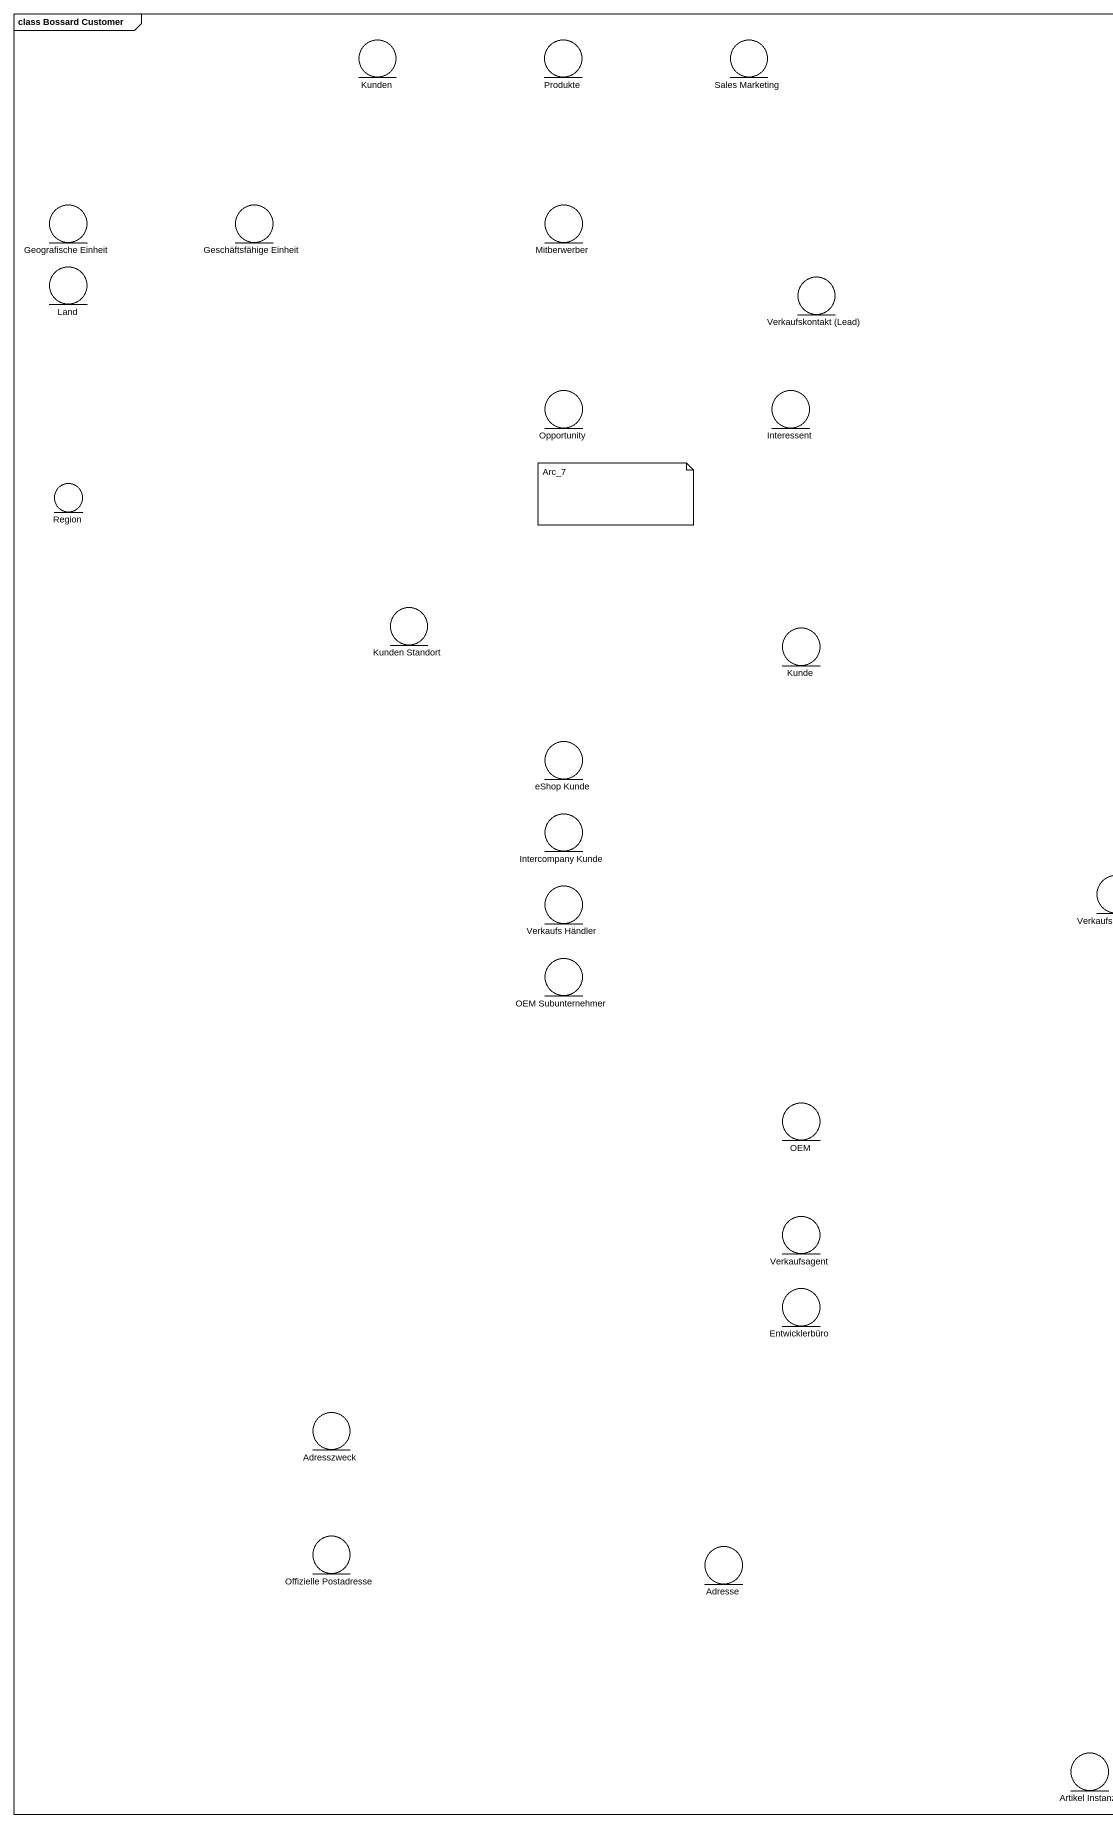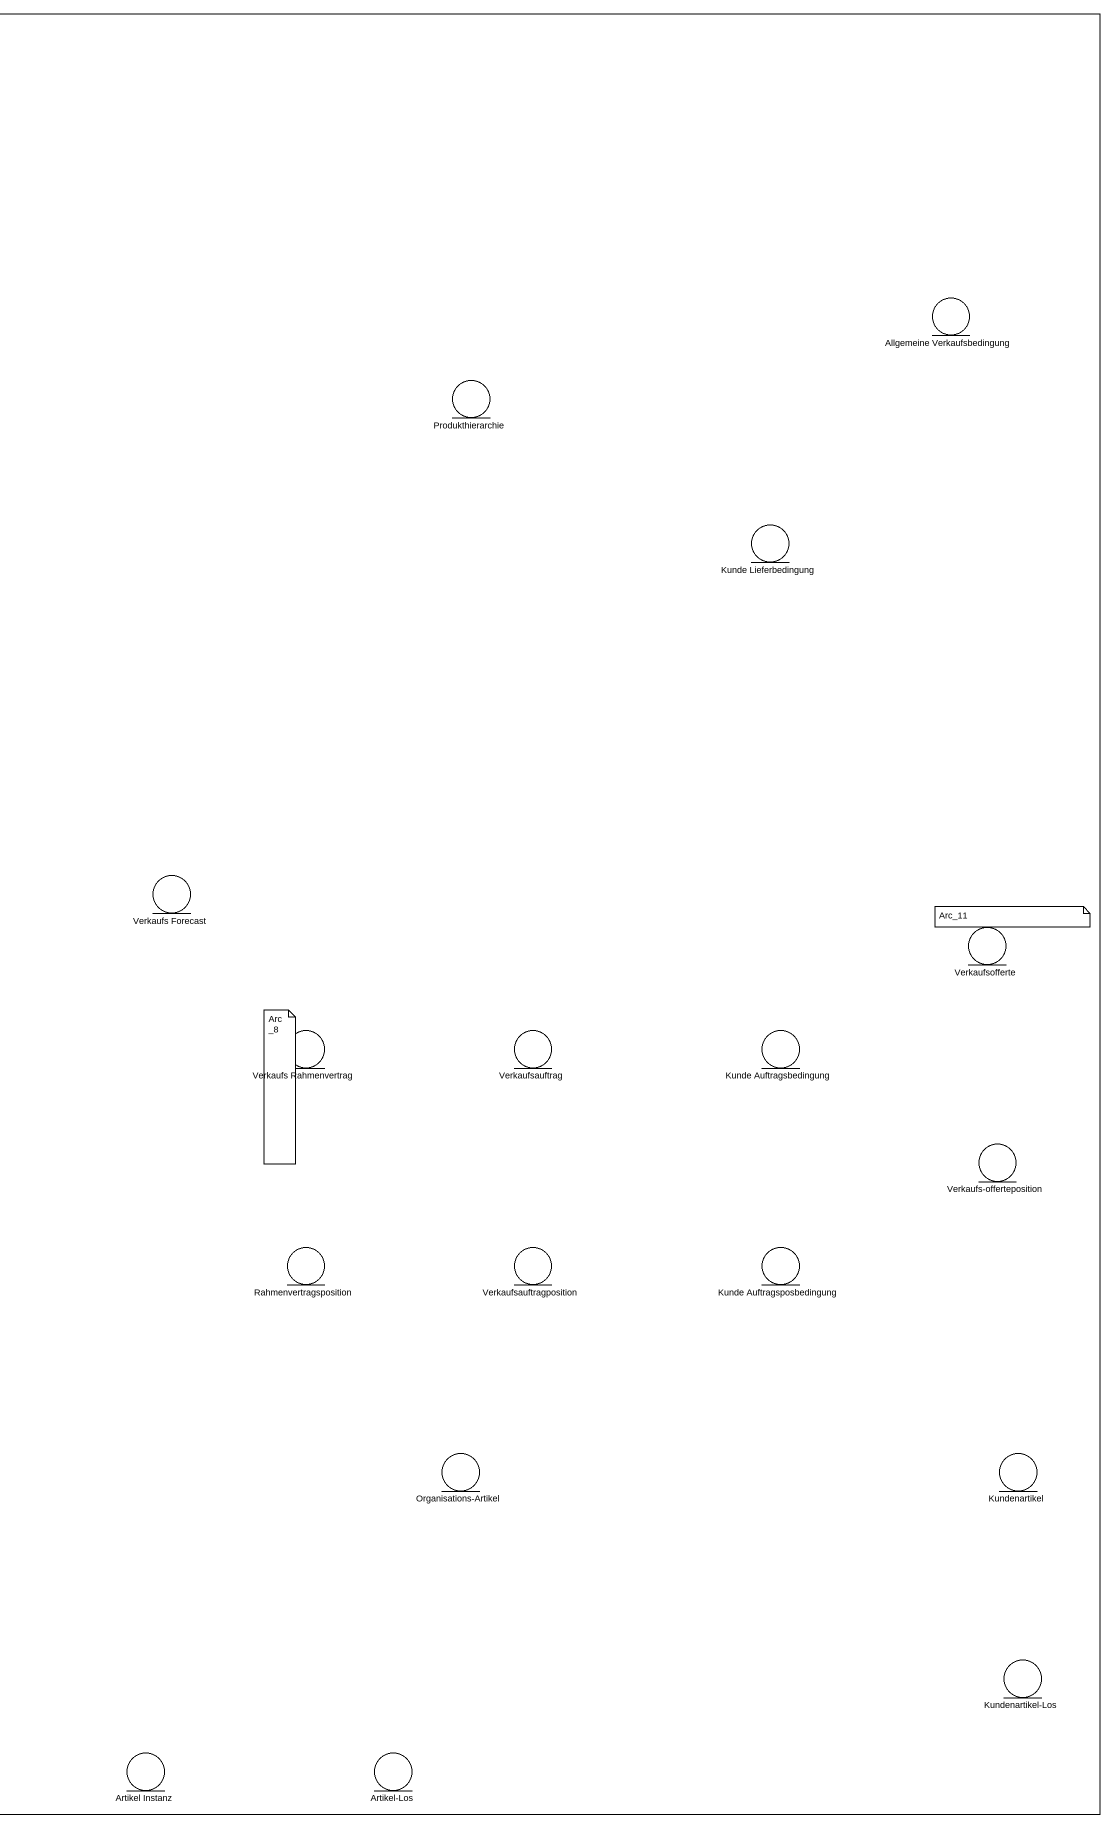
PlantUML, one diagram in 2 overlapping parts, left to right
@startuml
mainframe class Bossard Customer
entity Kunden
entity Produkte
entity "Sales Marketing" as Sales_Marketing
entity "Geografische Einheit" as Geografische_Einheit
entity "Geschäftsfähige Einheit" as Geschäftsfähige_Einheit
entity Mitberwerber
entity Land
entity "Verkaufskontakt (Lead)" as Verkaufskontakt_Lead
entity "Allgemeine Verkaufsbedingung" as Allgemeine_Verkaufsbedingung
entity Opportunity
entity Interessent
entity Produkthierarchie
entity Region
entity "Kunde Lieferbedingung" as Kunde_Lieferbedingung
entity "Kunden Standort" as Kunden_Standort
entity Kunde
entity "eShop Kunde" as eShop_Kunde
entity "Intercompany Kunde" as Intercompany_Kunde
entity "Verkaufs Händler" as Verkaufs_Händler
entity "Verkaufs Forecast" as Verkaufs_Forecast
entity Verkaufsofferte
entity "OEM Subunternehmer" as OEM_Subunternehmer
entity "Verkaufs Rahmenvertrag" as Verkaufs_Rahmenvertrag
entity Verkaufsauftrag
entity "Kunde Auftragsbedingung" as Kunde_Auftragsbedingung
entity OEM
entity "Verkaufs-offerteposition" as Verkaufs_offerteposition
entity Verkaufsagent
entity Rahmenvertragsposition
entity Verkaufsauftragposition
entity "Kunde Auftragsposbedingung" as Kunde_Auftragsposbedingung
entity Entwicklerbüro
entity Adresszweck
entity "Organisations-Artikel" as Organisations_Artikel
entity Kundenartikel
entity "Offizielle Postadresse" as Offizielle_Postadresse
entity Adresse
entity "Kundenartikel-Los" as Kundenartikel_Los
entity "Artikel Instanz" as Artikel_Instanz
entity "Artikel-Los" as Artikel_Los
note as N1
  Arc_7
end note
note as N2
  Arc_11
end note
note as N3
  Arc_8
end note
@enduml
